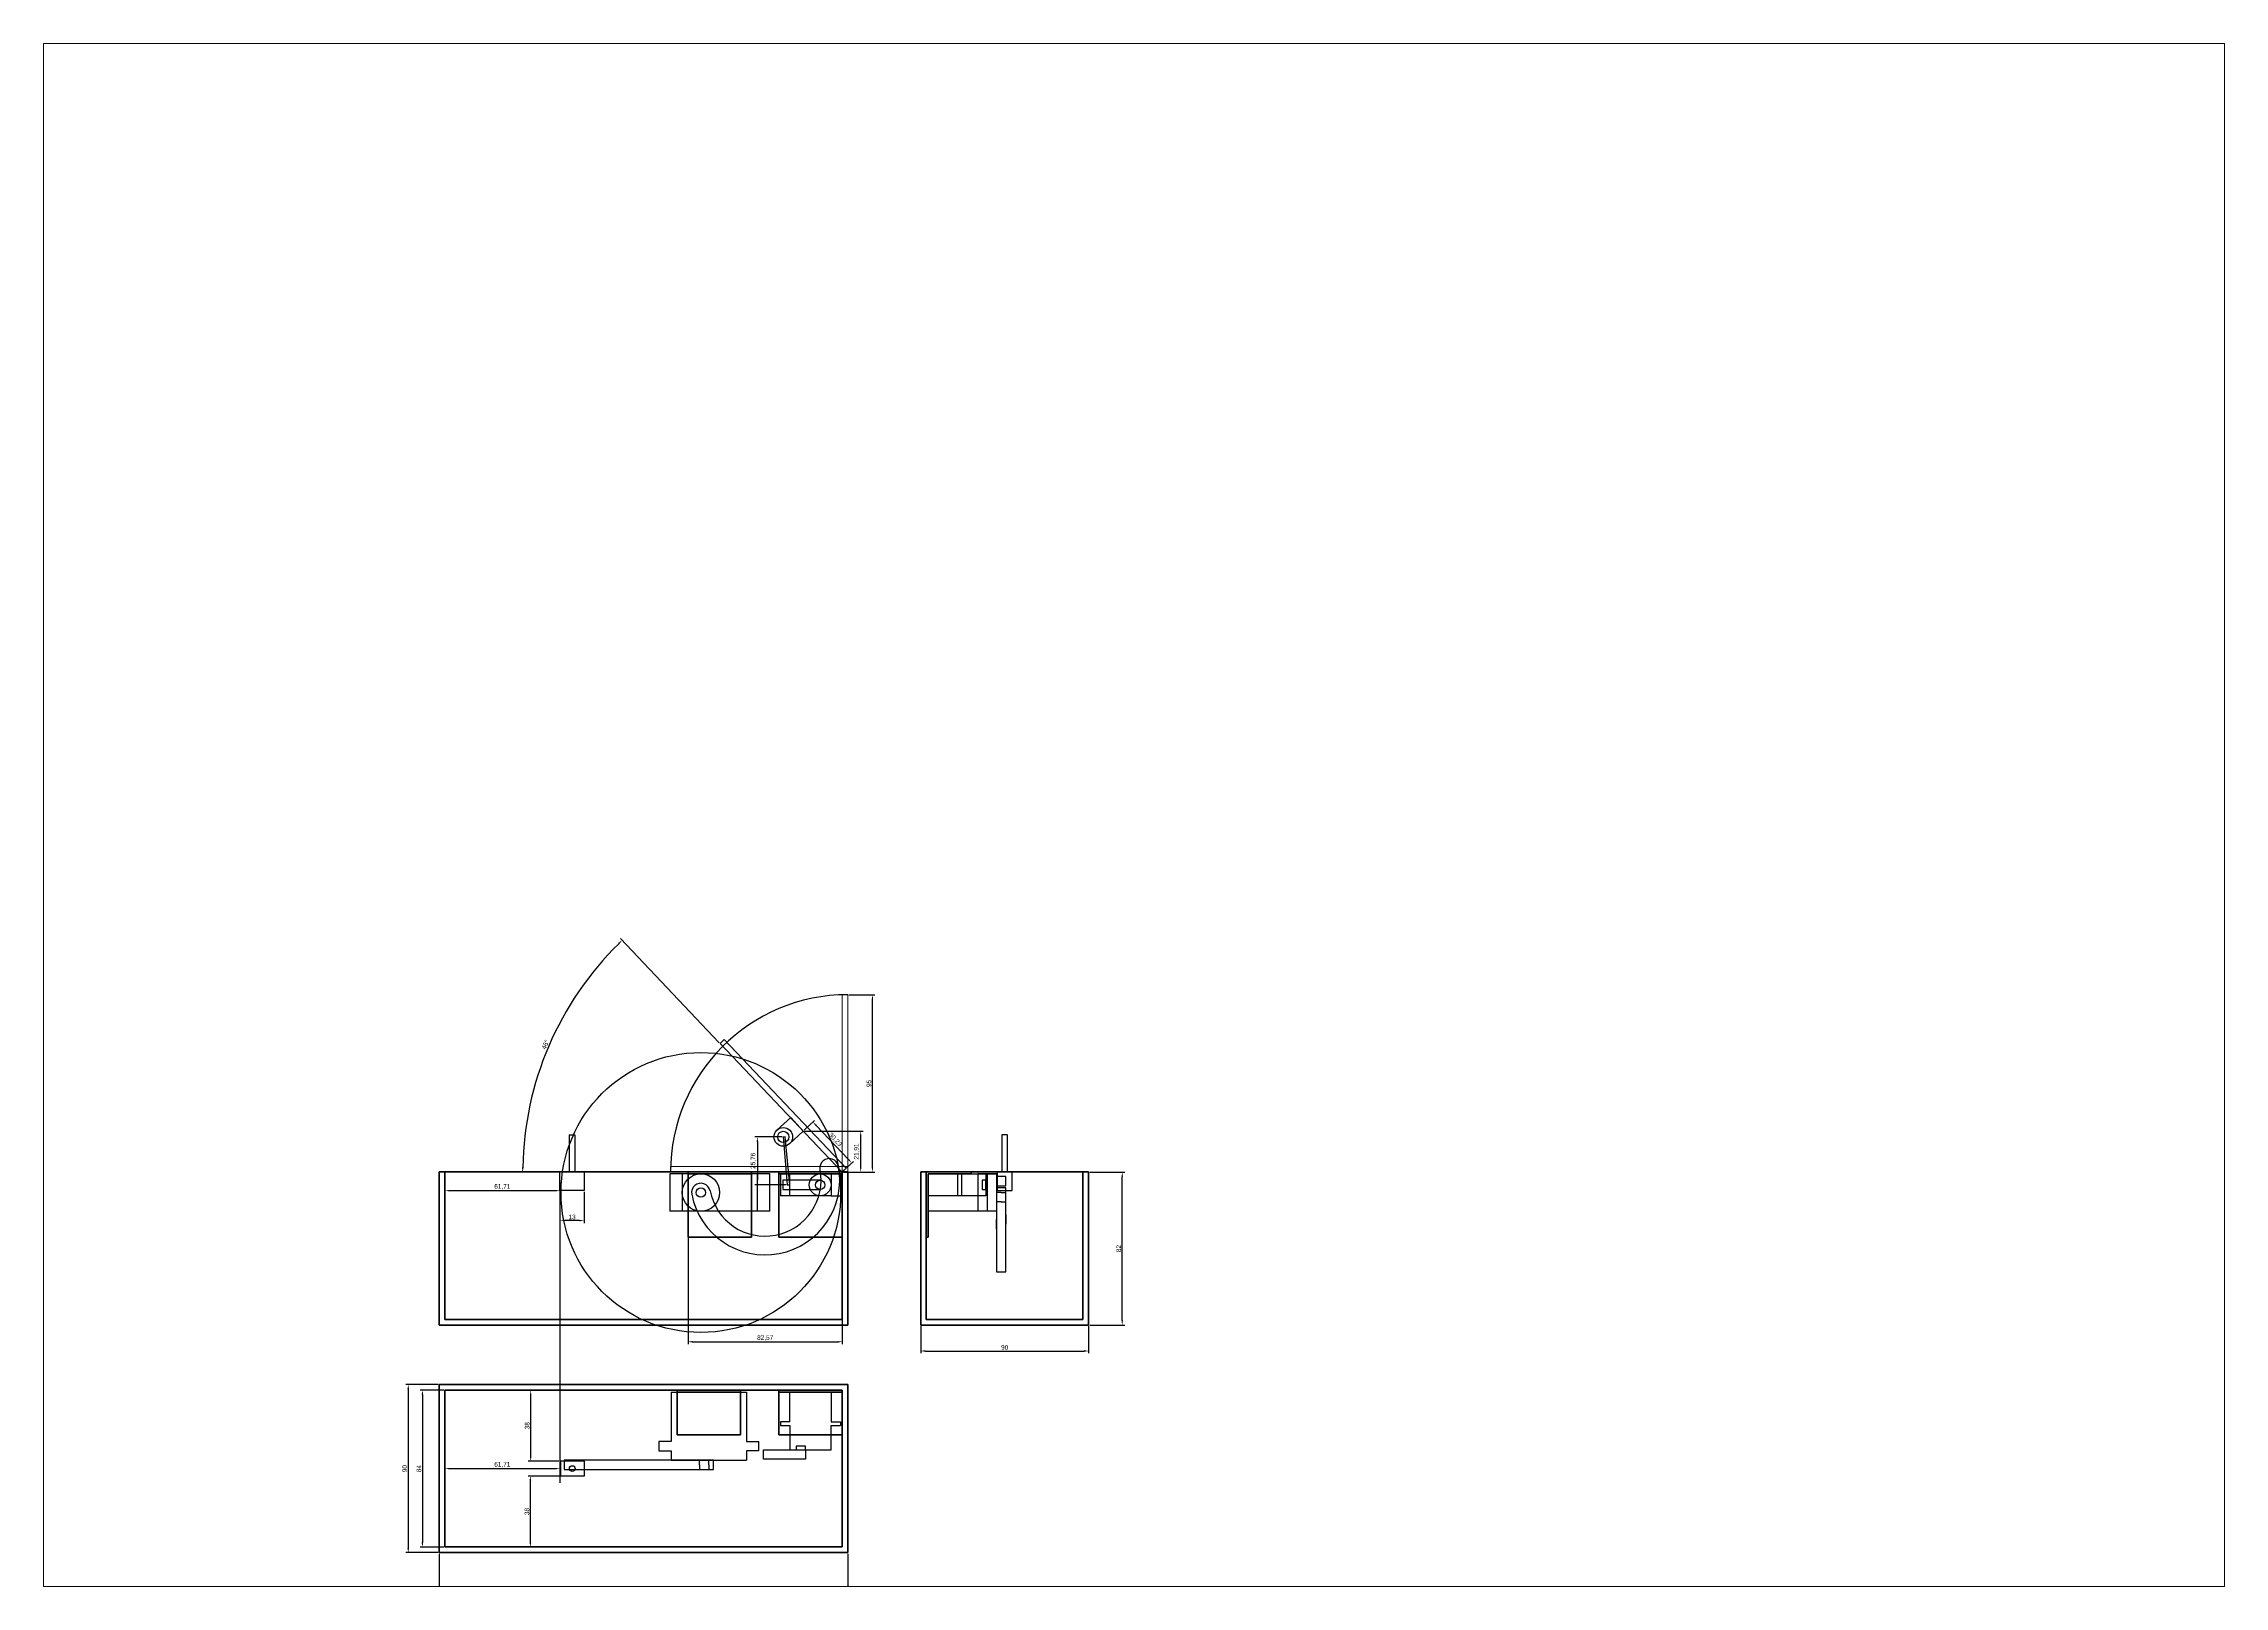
# Paper-space layout 'Layout2' of a CAD drawing. Header units: millimetres. Extents: x 30 to 267, y 21 to 189.
# The model-space entities are those that its viewports show. They can reach past a viewport. Long polylines and large blocks are cut down to what shows.
import ezdxf

# ---------------------------------------------------------------- set-up
doc = ezdxf.new("R2010")
doc.units = ezdxf.units.MM
doc.linetypes.add('CENTER2', pattern=[28.575, 19.05, -3.175, 3.175, -3.175])
for name, color, linetype in [('area de atuação', 30, 'Continuous'), ('madeira', 130, 'Continuous'), ('motor', 246, 'Continuous')]:
    doc.layers.add(name, color=color, linetype=linetype)
for name, color, linetype, lineweight in [('caixa', 80, 'Continuous', 40), ('Cota', 250, 'Continuous', 30), ('suporte motor', 244, 'Continuous', 40), ('tampa', 241, 'CENTER2', 20)]:
    doc.layers.add(name, color=color, linetype=linetype, lineweight=lineweight)
doc.dimstyles.new('ISO-25', dxfattribs={"dimtxt": 2.5, "dimasz": 2.5, "dimexe": 1.25, "dimexo": 0.625, "dimtad": 1, "dimtxsty": 'Standard', "dimcen": 2.5, "dimadec": 0, "dimazin": 0, "dimtfac": 1, "dimtmove": 0, "dimatfit": 3, "dimfxl": 1, "dimarcsym": 0})

# ---------------------------------------------------------------- blocks, each defined once
blk = doc.blocks.new('*D5')
at = {"layer": 'Cota', "color": 0, "lineweight": -2, "transparency": 16777216}
for p, q in [((273.5, 318.5), (220.5, 374.3)), ((246.8, 249.2), (166.9, 249.2))]:
    blk.add_line(p, q, dxfattribs=at)
blk.add_arc((339.4, 249.2), 171.2, 134.3796, 179.1635, dxfattribs=at)
at = {"layer": 'Cota', "color": 0, "transparency": 16777216}
for points in [[(219.3, 371.9), (219.9, 371.3), (221.4, 373.4)], [(168.6, 251.7), (167.7, 251.7), (168.1, 249.2)]]:
    blk.add_solid(points, dxfattribs=at)
at = {"layer": 'Defpoints', "color": 0, "transparency": 16777216}
for p in [(192.5, 337.4), (273.9, 318.1), (247.4, 249.2), (339.4, 249.2), (342.4, 249.2)]:
    blk.add_point(p, dxfattribs=at)
at = {"layer": 'Cota', "color": 0, "transparency": 16777216, "insert": (180.3, 317.5), "char_height": 2.5, "attachment_point": 5, "rotation": 66.7716}
blk.add_mtext('46°', dxfattribs=at)
blk = doc.blocks.new('*D19')
at = {"layer": 'Cota', "color": 0, "lineweight": -2, "transparency": 16777216}
for p, q in [((122.8, 135.3), (105.5, 135.3)), ((106.8, 132.8), (106.8, 47.8)), ((122.8, 45.3), (105.5, 45.3))]:
    blk.add_line(p, q, dxfattribs=at)
at = {"layer": 'Cota', "color": 0, "transparency": 16777216}
for points in [[(106.3, 132.8), (107.2, 132.8), (106.8, 135.3)], [(106.3, 47.8), (107.2, 47.8), (106.8, 45.3)]]:
    blk.add_solid(points, dxfattribs=at)
at = {"layer": 'Defpoints', "color": 0, "transparency": 16777216}
for p in [(123.4, 135.3), (106.8, 45.3), (123.4, 45.3)]:
    blk.add_point(p, dxfattribs=at)
at = {"layer": 'Cota', "color": 0, "transparency": 16777216, "insert": (104.9, 90.3), "char_height": 2.5, "attachment_point": 5, "rotation": 90}
blk.add_mtext('90', dxfattribs=at)
blk = doc.blocks.new('*D20')
at = {"layer": 'Cota', "color": 0, "lineweight": -2, "transparency": 16777216}
for p, q in [((125.8, 132.3), (113.1, 132.3)), ((114.4, 129.8), (114.4, 50.8)), ((125.8, 48.3), (113.1, 48.3))]:
    blk.add_line(p, q, dxfattribs=at)
at = {"layer": 'Cota', "color": 0, "transparency": 16777216}
for points in [[(113.9, 129.8), (114.8, 129.8), (114.4, 132.3)], [(113.9, 50.8), (114.8, 50.8), (114.4, 48.3)]]:
    blk.add_solid(points, dxfattribs=at)
at = {"layer": 'Defpoints', "color": 0, "transparency": 16777216}
for p in [(126.4, 132.3), (114.4, 48.3), (126.4, 48.3)]:
    blk.add_point(p, dxfattribs=at)
at = {"layer": 'Cota', "color": 0, "transparency": 16777216, "insert": (112.5, 90.3), "char_height": 2.5, "attachment_point": 5, "rotation": 90}
blk.add_mtext('84', dxfattribs=at)
blk = doc.blocks.new('*D21')
at = {"layer": 'Cota', "color": 0, "lineweight": -2, "transparency": 16777216}
for p, q in [((123.4, 44.7), (123.4, 22.3)), ((342.4, 44.7), (342.4, 22.3)), ((125.9, 23.6), (339.9, 23.6))]:
    blk.add_line(p, q, dxfattribs=at)
at = {"layer": 'Cota', "color": 0, "transparency": 16777216}
for points in [[(125.9, 24), (125.9, 23.2), (123.4, 23.6)], [(339.9, 24), (339.9, 23.2), (342.4, 23.6)]]:
    blk.add_solid(points, dxfattribs=at)
at = {"layer": 'Defpoints', "color": 0, "transparency": 16777216}
for p in [(123.4, 45.3), (342.4, 45.3), (342.4, 23.6)]:
    blk.add_point(p, dxfattribs=at)
at = {"layer": 'Cota', "color": 0, "transparency": 16777216, "insert": (232.9, 25.5), "char_height": 2.5, "attachment_point": 5}
blk.add_mtext('219', dxfattribs=at)
blk = doc.blocks.new('*D25')
at = {"layer": 'Cota', "color": 0, "lineweight": -2, "transparency": 16777216}
for p, q in [((343, 344.2), (356.8, 344.2)), ((355.6, 251.7), (355.6, 341.7)), ((343, 249.2), (356.8, 249.2))]:
    blk.add_line(p, q, dxfattribs=at)
at = {"layer": 'Cota', "color": 0, "transparency": 16777216}
for points in [[(355.2, 341.7), (356, 341.7), (355.6, 344.2)], [(355.2, 251.7), (356, 251.7), (355.6, 249.2)]]:
    blk.add_solid(points, dxfattribs=at)
at = {"layer": 'Defpoints', "color": 0, "transparency": 16777216}
for p in [(342.4, 344.2), (355.6, 344.2), (342.4, 249.2)]:
    blk.add_point(p, dxfattribs=at)
at = {"layer": 'Cota', "color": 0, "transparency": 16777216, "insert": (353.7, 296.7), "char_height": 2.5, "attachment_point": 5, "rotation": 90}
blk.add_mtext('95', dxfattribs=at)
blk = doc.blocks.new('*D27')
at = {"layer": 'Cota', "color": 0, "lineweight": -2, "transparency": 16777216}
for p, q in [((472.1, 249.2), (490.8, 249.2)), ((489.5, 169.7), (489.5, 246.7)), ((472.1, 167.2), (490.8, 167.2))]:
    blk.add_line(p, q, dxfattribs=at)
at = {"layer": 'Cota', "color": 0, "transparency": 16777216}
for points in [[(489.1, 246.7), (489.9, 246.7), (489.5, 249.2)], [(489.1, 169.7), (489.9, 169.7), (489.5, 167.2)]]:
    blk.add_solid(points, dxfattribs=at)
at = {"layer": 'Defpoints', "color": 0, "transparency": 16777216}
for p in [(471.5, 249.2), (489.5, 249.2), (471.5, 167.2)]:
    blk.add_point(p, dxfattribs=at)
at = {"layer": 'Cota', "color": 0, "transparency": 16777216, "insert": (487.6, 208.2), "char_height": 2.5, "attachment_point": 5, "rotation": 90}
blk.add_mtext('82', dxfattribs=at)
blk = doc.blocks.new('*D28')
at = {"layer": 'Cota', "color": 0, "lineweight": -2, "transparency": 16777216}
for p, q in [((381.5, 166.6), (381.5, 152.1)), ((471.5, 166.6), (471.5, 152.1)), ((384, 153.3), (469, 153.3))]:
    blk.add_line(p, q, dxfattribs=at)
at = {"layer": 'Cota', "color": 0, "transparency": 16777216}
for points in [[(384, 153.8), (384, 152.9), (381.5, 153.3)], [(469, 153.8), (469, 152.9), (471.5, 153.3)]]:
    blk.add_solid(points, dxfattribs=at)
at = {"layer": 'Defpoints', "color": 0, "transparency": 16777216}
for p in [(381.5, 167.2), (471.5, 167.2), (471.5, 153.3)]:
    blk.add_point(p, dxfattribs=at)
at = {"layer": 'Cota', "color": 0, "transparency": 16777216, "insert": (426.5, 155.2), "char_height": 2.5, "attachment_point": 5}
blk.add_mtext('90', dxfattribs=at)
blk = doc.blocks.new('*D29')
at = {"layer": 'Cota', "color": 0, "lineweight": -2, "transparency": 16777216}
for p, q in [((256.8, 231.1), (256.8, 157)), ((339.4, 231.1), (339.4, 157)), ((259.3, 158.3), (336.9, 158.3))]:
    blk.add_line(p, q, dxfattribs=at)
at = {"layer": 'Cota', "color": 0, "transparency": 16777216}
for points in [[(259.3, 158.7), (259.3, 157.8), (256.8, 158.3)], [(336.9, 158.7), (336.9, 157.8), (339.4, 158.3)]]:
    blk.add_solid(points, dxfattribs=at)
at = {"layer": 'Defpoints', "color": 0, "transparency": 16777216}
for p in [(256.8, 231.7), (339.4, 231.7), (339.4, 158.3)]:
    blk.add_point(p, dxfattribs=at)
at = {"layer": 'Cota', "color": 0, "transparency": 16777216, "insert": (298.1, 160.3), "char_height": 2.5, "attachment_point": 5}
blk.add_mtext('82,57', dxfattribs=at)
blk = doc.blocks.new('*D30')
at = {"layer": 'Cota', "color": 0, "lineweight": -2, "transparency": 16777216}
for p, q in [((319.2, 271.1), (350.6, 271.1)), ((349.3, 251.7), (349.3, 268.6)), ((340, 249.2), (350.6, 249.2))]:
    blk.add_line(p, q, dxfattribs=at)
at = {"layer": 'Cota', "color": 0, "transparency": 16777216}
for points in [[(348.9, 268.6), (349.7, 268.6), (349.3, 271.1)], [(348.9, 251.7), (349.7, 251.7), (349.3, 249.2)]]:
    blk.add_solid(points, dxfattribs=at)
at = {"layer": 'Defpoints', "color": 0, "transparency": 16777216}
for p in [(318.5, 271.1), (349.3, 271.1), (339.4, 249.2)]:
    blk.add_point(p, dxfattribs=at)
at = {"layer": 'Cota', "color": 0, "transparency": 16777216, "insert": (347.2, 260.2), "char_height": 2.5, "attachment_point": 5, "rotation": 90}
blk.add_mtext('21,91', dxfattribs=at)
blk = doc.blocks.new('*D31')
at = {"layer": 'Cota', "color": 0, "lineweight": -2, "transparency": 16777216}
for p, q in [((307.2, 268), (292.6, 268)), ((293.9, 265.5), (293.9, 244.8)), ((309.3, 242.3), (292.6, 242.3))]:
    blk.add_line(p, q, dxfattribs=at)
at = {"layer": 'Cota', "color": 0, "transparency": 16777216}
for points in [[(293.5, 265.5), (294.3, 265.5), (293.9, 268)], [(293.5, 244.8), (294.3, 244.8), (293.9, 242.3)]]:
    blk.add_solid(points, dxfattribs=at)
at = {"layer": 'Defpoints', "color": 0, "transparency": 16777216}
for p in [(307.8, 268), (293.9, 242.3), (309.9, 242.3)]:
    blk.add_point(p, dxfattribs=at)
at = {"layer": 'Cota', "color": 0, "transparency": 16777216, "insert": (291.8, 255.2), "char_height": 2.5, "attachment_point": 5, "rotation": 90}
blk.add_mtext('25,76', dxfattribs=at)
blk = doc.blocks.new('*D32')
at = {"layer": 'Cota', "color": 0, "lineweight": -2, "transparency": 16777216}
for p, q in [((187.4, 132.3), (171.1, 132.3)), ((172.4, 96.8), (172.4, 129.8)), ((187.4, 94.3), (171.1, 94.3))]:
    blk.add_line(p, q, dxfattribs=at)
at = {"layer": 'Cota', "color": 0, "transparency": 16777216}
for points in [[(172, 129.8), (172.8, 129.8), (172.4, 132.3)], [(172, 96.8), (172.8, 96.8), (172.4, 94.3)]]:
    blk.add_solid(points, dxfattribs=at)
at = {"layer": 'Defpoints', "color": 0, "transparency": 16777216}
for p in [(172.4, 132.3), (188.1, 132.3), (188.1, 94.3)]:
    blk.add_point(p, dxfattribs=at)
at = {"layer": 'Cota', "color": 0, "transparency": 16777216, "insert": (170.5, 113.3), "char_height": 2.5, "attachment_point": 5, "rotation": 90}
blk.add_mtext('38', dxfattribs=at)
blk = doc.blocks.new('*D33')
at = {"layer": 'Cota', "color": 0, "lineweight": -2, "transparency": 16777216}
for p, q in [((187.7, 86.3), (171, 86.3)), ((172.2, 83.8), (172.2, 50.8)), ((187.7, 48.3), (171, 48.3))]:
    blk.add_line(p, q, dxfattribs=at)
at = {"layer": 'Cota', "color": 0, "transparency": 16777216}
for points in [[(171.8, 83.8), (172.7, 83.8), (172.2, 86.3)], [(171.8, 50.8), (172.7, 50.8), (172.2, 48.3)]]:
    blk.add_solid(points, dxfattribs=at)
at = {"layer": 'Defpoints', "color": 0, "transparency": 16777216}
for p in [(188.3, 86.3), (172.2, 48.3), (188.3, 48.3)]:
    blk.add_point(p, dxfattribs=at)
at = {"layer": 'Cota', "color": 0, "transparency": 16777216, "insert": (170.4, 67.3), "char_height": 2.5, "attachment_point": 5, "rotation": 90}
blk.add_mtext('38', dxfattribs=at)
blk = doc.blocks.new('*D34')
at = {"layer": 'Cota', "color": 0, "lineweight": -2, "transparency": 16777216}
for p, q in [((188.1, 238.6), (188.1, 221.9)), ((201.1, 238.6), (201.1, 221.9)), ((198.6, 223.2), (190.6, 223.2))]:
    blk.add_line(p, q, dxfattribs=at)
at = {"layer": 'Cota', "color": 0, "transparency": 16777216}
for points in [[(190.6, 223.6), (190.6, 222.8), (188.1, 223.2)], [(198.6, 223.6), (198.6, 222.8), (201.1, 223.2)]]:
    blk.add_solid(points, dxfattribs=at)
at = {"layer": 'Defpoints', "color": 0, "transparency": 16777216}
for p in [(188.1, 239.2), (201.1, 239.2), (188.1, 223.2)]:
    blk.add_point(p, dxfattribs=at)
at = {"layer": 'Cota', "color": 0, "transparency": 16777216, "insert": (194.6, 225.1), "char_height": 2.5, "attachment_point": 5}
blk.add_mtext('13', dxfattribs=at)
blk = doc.blocks.new('*D35')
at = {"layer": 'Cota', "color": 0, "lineweight": -2, "transparency": 16777216}
for p, q in [((126.4, 89.7), (126.4, 89)), ((128.9, 90.3), (185.6, 90.3)), ((188.1, 89.7), (188.1, 89))]:
    blk.add_line(p, q, dxfattribs=at)
at = {"layer": 'Cota', "color": 0, "transparency": 16777216}
for points in [[(128.9, 90.7), (128.9, 89.9), (126.4, 90.3)], [(185.6, 90.7), (185.6, 89.9), (188.1, 90.3)]]:
    blk.add_solid(points, dxfattribs=at)
at = {"layer": 'Defpoints', "color": 0, "transparency": 16777216}
for p in [(126.4, 90.3), (188.1, 90.3), (188.1, 90.3)]:
    blk.add_point(p, dxfattribs=at)
at = {"layer": 'Cota', "color": 0, "transparency": 16777216, "insert": (157.2, 92.4), "char_height": 2.5, "attachment_point": 5}
blk.add_mtext('61,71', dxfattribs=at)
blk = doc.blocks.new('*D36')
at = {"layer": 'Cota', "color": 0, "lineweight": -2, "transparency": 16777216}
for p, q in [((126.4, 243.6), (126.4, 237.9)), ((185.6, 239.2), (128.9, 239.2)), ((188.1, 243.6), (188.1, 237.9))]:
    blk.add_line(p, q, dxfattribs=at)
at = {"layer": 'Cota', "color": 0, "transparency": 16777216}
for points in [[(128.9, 239.6), (128.9, 238.8), (126.4, 239.2)], [(185.6, 239.6), (185.6, 238.8), (188.1, 239.2)]]:
    blk.add_solid(points, dxfattribs=at)
at = {"layer": 'Defpoints', "color": 0, "transparency": 16777216}
for p in [(126.4, 244.2), (126.4, 239.2), (188.1, 244.2)]:
    blk.add_point(p, dxfattribs=at)
at = {"layer": 'Cota', "color": 0, "transparency": 16777216, "insert": (157.2, 241.3), "char_height": 2.5, "attachment_point": 5}
blk.add_mtext('61,71', dxfattribs=at)
blk = doc.blocks.new('*D40')
at = {"layer": 'Cota', "color": 0, "lineweight": -2, "transparency": 16777216}
for p, q in [((319, 271.6), (324.6, 276.9)), ((325.4, 274.2), (342.8, 255.9)), ((339.8, 249.7), (345.4, 254.9))]:
    blk.add_line(p, q, dxfattribs=at)
at = {"layer": 'Cota', "color": 0, "transparency": 16777216}
for points in [[(325.7, 274.5), (325.1, 273.9), (323.7, 276)], [(343.1, 256.2), (342.5, 255.6), (344.5, 254.1)]]:
    blk.add_solid(points, dxfattribs=at)
at = {"layer": 'Defpoints', "color": 0, "transparency": 16777216}
for p in [(318.5, 271.1), (339.4, 249.2), (344.5, 254.1)]:
    blk.add_point(p, dxfattribs=at)
at = {"layer": 'Cota', "color": 0, "transparency": 16777216, "insert": (335.6, 266.5), "char_height": 2.5, "attachment_point": 5, "rotation": 313.5466}
blk.add_mtext('30,23', dxfattribs=at)

msp = doc.modelspace()

# ---------------------------------------------------------------- linework, layer by layer
for p, q in [((193.083, 269.233), (193.083, 249.233)), ((193.083, 269.233), (196.083, 269.233)), ((196.083, 269.233), (196.083, 249.233)), ((427.955, 269.233), (424.955, 269.233)), ((424.955, 269.233), (424.955, 249.233)), ((427.955, 249.233), (427.955, 269.233)), ((307.793, 268.045), (309.893, 242.29)), ((308.879, 267.99), (307.806, 267.889)), ((311.277, 242.333), (308.879, 267.99)), ((188.083, 249.233), (201.083, 249.233)), ((188.083, 239.233), (188.083, 249.233)), ((194.583, 249.233), (197.833, 249.233)), ((201.083, 249.233), (201.083, 239.233)), ((430.455, 249.233), (422.455, 249.233)), ((422.455, 249.233), (422.455, 239.233)), ((426.455, 249.233), (428.455, 249.233)), ((430.455, 239.233), (430.455, 249.233)), ((201.083, 239.233), (188.083, 239.233)), ((309.893, 242.29), (311.277, 242.333)), ((422.455, 239.233), (430.455, 239.233)), ((201.295, 94.349), (188.295, 94.349)), ((188.295, 94.349), (188.295, 86.349)), ((201.295, 86.349), (201.295, 94.349)), ((188.295, 86.349), (201.295, 86.349))]:
    msp.add_line(p, q)
msp.add_circle((194.673, 90.347), 1.5)
at = {"layer": 'area de atuação'}
msp.add_circle((263.653, 238.233), 75, dxfattribs=at)
msp.add_arc((342.377, 249.233), 95, 90, 180, dxfattribs=at)
at = {"layer": 'caixa'}
for p, q in [((342.377, 249.233), (123.377, 249.233)), ((123.377, 249.233), (123.377, 167.233)), ((126.377, 249.233), (126.377, 170.233)), ((339.377, 170.233), (339.377, 249.233)), ((342.377, 167.233), (342.377, 249.233)), ((471.455, 249.233), (381.455, 249.233)), ((381.455, 249.233), (381.455, 167.233)), ((384.455, 249.233), (384.455, 170.233)), ((468.455, 170.233), (468.455, 249.233)), ((471.455, 167.233), (471.455, 249.233)), ((123.377, 167.233), (342.377, 167.233)), ((126.377, 170.233), (339.377, 170.233)), ((381.455, 167.233), (471.455, 167.233)), ((384.455, 170.233), (468.455, 170.233)), ((123.377, 135.347), (123.377, 45.347)), ((342.377, 135.347), (123.377, 135.347)), ((126.377, 132.347), (126.377, 48.347)), ((339.377, 132.347), (126.377, 132.347)), ((339.377, 48.347), (339.377, 132.347)), ((342.377, 45.347), (342.377, 135.347)), ((126.377, 48.347), (339.377, 48.347)), ((123.377, 45.347), (342.377, 45.347))]:
    msp.add_line(p, q, dxfattribs=at)
at = {"layer": 'Cota'}
msp.add_line((188.083, 239.233), (188.083, 82.735), dxfattribs=at)
at = {"layer": 'madeira'}
for p, q in [((304.41, 271.726), (311.773, 278.493)), ((318.539, 271.129), (311.176, 264.363)), ((311.773, 278.493), (318.539, 271.129)), ((427.055, 246.733), (422.055, 246.733)), ((422.055, 246.733), (422.055, 241.733)), ((427.055, 241.733), (427.055, 246.733)), ((327.577, 244.833), (307.577, 244.833)), ((307.577, 244.833), (307.577, 239.833)), ((307.577, 239.833), (327.577, 239.833)), ((422.055, 241.733), (427.055, 241.733)), ((422.055, 240.67), (422.055, 195.67)), ((427.055, 240.67), (422.055, 240.67)), ((424.555, 238.233), (422.055, 238.233)), ((424.555, 238.233), (427.055, 238.233)), ((427.055, 195.67), (427.055, 240.67)), ((424.555, 233.233), (422.055, 233.233)), ((422.055, 218.833), (422.055, 223.833)), ((424.555, 233.233), (427.055, 233.233)), ((427.055, 226.27), (427.055, 221.27)), ((422.055, 195.67), (427.055, 195.67)), ((270.383, 94.747), (190.383, 94.747)), ((190.383, 94.747), (190.383, 89.747)), ((262.883, 92.247), (262.883, 94.747)), ((267.883, 92.247), (267.883, 94.747)), ((270.383, 89.747), (270.383, 94.747)), ((297.177, 100.347), (319.677, 100.347)), ((297.177, 95.347), (297.177, 100.347)), ((319.677, 95.347), (297.177, 95.347)), ((319.677, 100.347), (319.677, 95.347)), ((190.383, 89.747), (270.383, 89.747)), ((262.883, 92.247), (262.883, 89.747)), ((267.883, 92.247), (267.883, 89.747))]:
    msp.add_line(p, q, dxfattribs=at)
for centre, radius in [((307.793, 268.045), 5), ((307.793, 268.045), 5), ((307.793, 268.045), 3), ((263.653, 238.233), 2.5), ((327.577, 242.333), 2.5)]:
    msp.add_circle(centre, radius, dxfattribs=at)
for centre, radius, start, end in [((298.023, 244.846), 40, 190.89069, 10.89069), ((298.023, 244.846), 30, 190.89069, 10.89069), ((332.392, 251.458), 5, 10.89069, 190.89069), ((263.653, 238.233), 5, 10.89069, 190.89069)]:
    msp.add_arc(centre, radius, start, end, dxfattribs=at)
at = {"layer": 'motor'}
for p, q in [((300.603, 248.233), (247.003, 248.233)), ((247.003, 248.233), (247.003, 228.233)), ((253.653, 248.233), (253.653, 228.233)), ((293.953, 228.233), (293.953, 248.233)), ((300.603, 228.233), (300.603, 248.233)), ((311.277, 248.233), (306.277, 248.233)), ((306.277, 248.233), (306.277, 236.433)), ((311.277, 236.433), (311.277, 248.233)), ((311.277, 248.233), (333.477, 248.233)), ((333.477, 248.233), (333.477, 236.433)), ((333.477, 248.233), (338.477, 248.233)), ((338.477, 248.233), (338.477, 236.433)), ((385.455, 236.433), (385.455, 248.233)), ((385.455, 248.233), (416.455, 248.233)), ((385.455, 228.233), (385.455, 248.233)), ((385.455, 248.233), (422.055, 248.233)), ((401.455, 236.433), (401.455, 248.233)), ((403.455, 236.433), (403.455, 248.233)), ((417.055, 248.233), (412.055, 248.233)), ((412.055, 248.233), (412.055, 228.233)), ((416.455, 248.233), (416.455, 236.433)), ((422.055, 248.233), (417.055, 248.233)), ((417.055, 248.233), (417.055, 228.233)), ((422.055, 248.233), (422.055, 228.233)), ((311.277, 236.433), (306.277, 236.433)), ((333.477, 236.433), (311.277, 236.433)), ((333.477, 236.433), (338.477, 236.433)), ((416.455, 236.433), (385.455, 236.433)), ((416.455, 244.833), (414.455, 244.833)), ((414.455, 244.833), (414.455, 239.833)), ((414.455, 239.833), (416.455, 239.833)), ((416.455, 242.333), (416.455, 244.833)), ((416.455, 239.833), (416.455, 242.333)), ((300.603, 228.233), (247.003, 228.233)), ((422.055, 228.233), (385.455, 228.233)), ((247.733, 131.347), (288.033, 131.347)), ((247.733, 131.347), (247.733, 104.747)), ((288.033, 131.347), (288.033, 104.747)), ((311.277, 115.347), (311.277, 131.347)), ((311.277, 131.347), (333.477, 131.347)), ((311.277, 115.347), (311.277, 131.347)), ((333.477, 131.347), (333.477, 115.347)), ((311.277, 115.347), (306.277, 115.347)), ((306.277, 115.347), (306.277, 113.347)), ((306.277, 113.347), (311.277, 113.347)), ((311.277, 113.347), (311.277, 100.347)), ((311.277, 113.347), (311.277, 100.347)), ((333.477, 115.347), (338.477, 115.347)), ((333.477, 113.347), (338.477, 113.347)), ((333.477, 100.347), (333.477, 113.347)), ((338.477, 115.347), (338.477, 113.347)), ((241.083, 104.747), (241.083, 99.747)), ((247.733, 104.747), (241.083, 104.747)), ((241.083, 99.747), (247.733, 99.747)), ((247.733, 99.747), (247.733, 94.747)), ((247.733, 94.747), (288.033, 94.747)), ((288.033, 104.747), (294.683, 104.747)), ((294.683, 99.747), (288.033, 99.747)), ((288.033, 99.747), (288.033, 94.747)), ((294.683, 99.747), (294.683, 104.747)), ((311.277, 100.347), (333.477, 100.347)), ((319.677, 102.347), (314.677, 102.347)), ((314.677, 102.347), (314.677, 100.347)), ((314.677, 100.347), (317.177, 100.347)), ((317.177, 100.347), (319.677, 100.347)), ((319.677, 100.347), (319.677, 102.347))]:
    msp.add_line(p, q, dxfattribs=at)
for centre, radius in [((263.653, 238.233), 10), ((327.577, 242.333), 5.9), ((327.577, 242.333), 2.5)]:
    msp.add_circle(centre, radius, dxfattribs=at)
at = {"layer": 'suporte motor'}
for p, q in [((290.803, 249.233), (256.803, 249.233)), ((256.803, 249.233), (256.803, 214.233)), ((290.803, 248.233), (256.803, 248.233)), ((290.803, 214.233), (290.803, 249.233)), ((339.377, 249.233), (305.377, 249.233)), ((305.377, 249.233), (305.377, 214.233)), ((339.377, 248.233), (305.377, 248.233)), ((339.377, 214.233), (339.377, 249.233)), ((408.455, 249.233), (384.455, 249.233)), ((384.455, 249.233), (384.455, 214.233)), ((408.455, 249.233), (384.455, 249.233)), ((384.455, 249.233), (384.455, 214.233)), ((408.455, 248.233), (385.455, 248.233)), ((385.455, 248.233), (385.455, 214.233)), ((408.455, 248.233), (385.455, 248.233)), ((385.455, 248.233), (385.455, 214.233)), ((408.455, 248.233), (408.455, 249.233)), ((408.455, 248.233), (408.455, 249.233)), ((256.803, 214.233), (290.803, 214.233)), ((305.377, 214.233), (339.377, 214.233)), ((385.455, 214.233), (384.455, 214.233)), ((385.455, 214.233), (384.455, 214.233)), ((250.883, 132.347), (284.883, 132.347)), ((250.883, 108.347), (250.883, 132.347)), ((250.883, 131.347), (284.883, 131.347)), ((284.883, 132.347), (284.883, 108.347)), ((305.377, 132.347), (339.377, 132.347)), ((305.377, 108.347), (305.377, 132.347)), ((305.377, 131.347), (339.377, 131.347)), ((339.377, 132.347), (339.377, 108.347)), ((284.883, 108.347), (250.883, 108.347)), ((339.377, 108.347), (305.377, 108.347))]:
    msp.add_line(p, q, dxfattribs=at)
at = {"layer": 'tampa'}
for p, q in [((342.377, 344.233), (339.377, 344.233)), ((339.377, 344.233), (339.377, 249.233)), ((342.377, 249.233), (342.377, 344.233)), ((273.919, 318.082), (276.093, 320.148)), ((273.919, 318.082), (339.364, 249.22)), ((341.539, 251.287), (276.093, 320.148)), ((247.377, 249.233), (247.377, 252.233)), ((247.377, 252.233), (342.377, 252.233)), ((342.377, 249.233), (247.377, 249.233)), ((339.364, 249.22), (341.539, 251.287)), ((342.377, 252.233), (342.377, 249.233))]:
    msp.add_line(p, q, dxfattribs=at)

# ---------------------------------------------------------------- dimensions: what is measured, and where the dimension line sits
at = {"layer": 'Cota'}
dim = msp.add_angular_dim_2l(base=(192.533, 337.351), line1=((273.919, 318.082), (339.364, 249.22)), line2=((342.377, 249.233), (247.377, 249.233)), dimstyle='ISO-25', dxfattribs=at)
dim.commit()
dim.dimension.update_dxf_attribs({"geometry": '*D5', "text_midpoint": (180.277, 317.506)})
for base, p1, p2, picture, middle in [((355.594, 344.233), (342.377, 249.233), (342.377, 344.233), '*D25', (353.719, 296.733)), ((349.325, 271.129), (339.364, 249.22), (318.539, 271.129), '*D30', (347.242, 260.175)), ((293.86703, 242.28976), (307.79304, 268.04484), (309.89335, 242.28976), '*D31', (291.7837, 255.1673)), ((489.506, 249.233), (471.455, 167.233), (471.455, 249.233), '*D27', (487.631, 208.233)), ((106.759, 45.347), (123.377, 135.347), (123.377, 45.347), '*D19', (104.884, 90.347)), ((114.363, 48.347), (126.377, 132.347), (126.377, 48.347), '*D20', (112.488, 90.347)), ((172.372, 132.347), (188.052, 94.349), (188.052, 132.347), '*D32', (170.497, 113.348)), ((172.234, 48.347), (188.295, 86.349), (188.295, 48.347), '*D33', (170.359, 67.348))]:
    dim = msp.add_linear_dim(base=base, p1=p1, p2=p2, angle=90, dimstyle='ISO-25', dxfattribs=at)
    dim.commit()
    dim.dimension.update_dxf_attribs({"geometry": picture, "text_midpoint": middle})
dim = msp.add_aligned_dim(p1=(318.539, 271.129), p2=(339.364, 249.22), distance=7.059, dimstyle='ISO-25', dxfattribs=at)
dim.commit()
dim.dimension.update_dxf_attribs({"geometry": '*D40', "text_midpoint": (335.578, 266.473)})
for base, p1, p2, picture, middle in [((126.377, 239.199), (188.083, 244.233), (126.377, 244.233), '*D36', (157.23, 241.282)), ((188.083, 223.198), (201.083, 239.233), (188.083, 239.233), '*D34', (194.583, 225.073)), ((339.377, 158.261), (256.803, 231.733), (339.377, 231.733), '*D29', (298.09, 160.344)), ((471.455, 153.347), (381.455, 167.233), (471.455, 167.233), '*D28', (426.455, 155.222)), ((188.083, 90.284), (126.377, 90.347), (188.083, 90.347), '*D35', (157.23, 92.367)), ((342.377, 23.598), (123.377, 45.347), (342.377, 45.347), '*D21', (232.877, 25.473))]:
    dim = msp.add_linear_dim(base=base, p1=p1, p2=p2, dimstyle='ISO-25', dxfattribs=at)
    dim.commit()
    dim.dimension.update_dxf_attribs({"geometry": picture, "text_midpoint": middle})

psp = doc.layouts.new('Layout2')

# ---------------------------------------------------------------- viewports
at = {"layer": 'Cota', "view_target_point": (166.212, 430.391)}
psp.add_viewport(center=(148.51, 105.01), size=(237.61, 168.0125), view_center_point=(329.613, 10.133), view_height=826.59789, dxfattribs=at)

doc.saveas('drawing.dxf')
